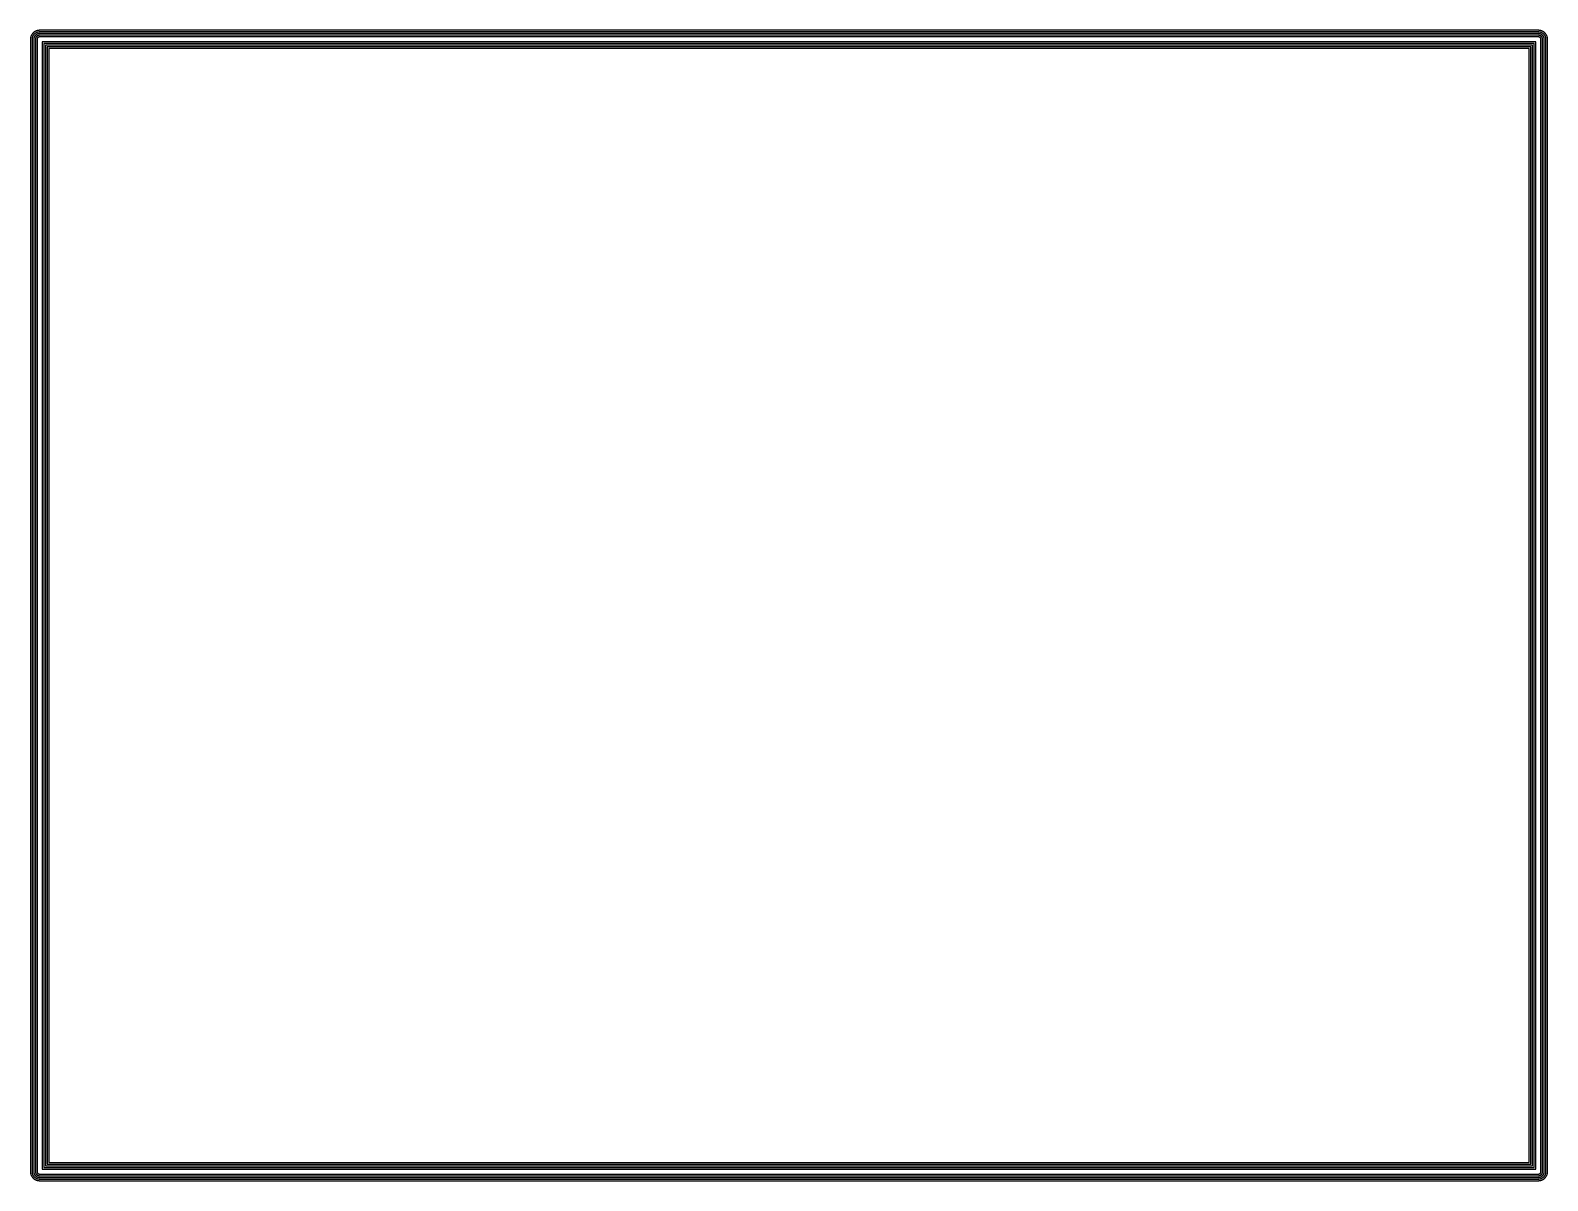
# Model space of a CAD drawing. Header units: metres. Extents: x -0.2 to 45.3, y -0.2 to 34.3.
import ezdxf

# ---------------------------------------------------------------- set-up
doc = ezdxf.new("R2010")
doc.units = ezdxf.units.M

msp = doc.modelspace()

# ---------------------------------------------------------------- linework, layer by layer
for points in [[(-0.25, 0.013), (-0.25, 0.01), (-0.249, 0.004), (-0.249, -0.002), (-0.248, -0.008), (-0.247, -0.014), (-0.247, -0.017), (-0.246, -0.023), (-0.245, -0.029), (-0.243, -0.035), (-0.242, -0.041), (-0.241, -0.043), (-0.24, -0.049), (-0.238, -0.055), (-0.236, -0.061), (-0.234, -0.066), (-0.233, -0.069), (-0.231, -0.075), (-0.229, -0.08), (-0.227, -0.086), (-0.224, -0.091), (-0.223, -0.094), (-0.22, -0.099), (-0.218, -0.105), (-0.215, -0.11), (-0.211, -0.115), (-0.21, -0.117), (-0.207, -0.123), (-0.204, -0.128), (-0.2, -0.133), (-0.197, -0.138), (-0.195, -0.14), (-0.191, -0.145), (-0.188, -0.149), (-0.184, -0.154), (-0.18, -0.159), (-0.178, -0.161), (-0.174, -0.165), (-0.169, -0.169), (-0.165, -0.174), (-0.161, -0.178), (-0.159, -0.18), (-0.154, -0.184), (-0.149, -0.188), (-0.145, -0.191), (-0.14, -0.195), (-0.138, -0.197), (-0.133, -0.2), (-0.128, -0.204), (-0.123, -0.207), (-0.117, -0.21), (-0.115, -0.211), (-0.11, -0.215), (-0.105, -0.218), (-0.099, -0.22), (-0.094, -0.223), (-0.091, -0.224), (-0.086, -0.227), (-0.08, -0.229), (-0.075, -0.231), (-0.069, -0.233), (-0.066, -0.234), (-0.061, -0.236), (-0.055, -0.238), (-0.049, -0.24), (-0.043, -0.241), (-0.041, -0.242), (-0.035, -0.243), (-0.029, -0.245), (-0.023, -0.246), (-0.017, -0.247), (-0.015, -0.247), (-0.014, -0.247), (-0.008, -0.248), (-0.002, -0.249), (0.004, -0.249), (0.01, -0.25), (0.012, -0.25), (0.013, -0.25), (0.019, -0.25), (0.025, -0.25), (45.025, -0.25), (45.031, -0.25), (45.037, -0.25), (45.04, -0.25), (45.046, -0.249), (45.052, -0.249), (45.058, -0.248), (45.064, -0.247), (45.067, -0.247), (45.073, -0.246), (45.079, -0.245), (45.085, -0.243), (45.091, -0.242), (45.093, -0.241), (45.099, -0.24), (45.105, -0.238), (45.111, -0.236), (45.116, -0.234), (45.119, -0.233), (45.125, -0.231), (45.13, -0.229), (45.136, -0.227), (45.141, -0.224), (45.144, -0.223), (45.149, -0.22), (45.155, -0.218), (45.16, -0.215), (45.165, -0.211), (45.167, -0.21), (45.173, -0.207), (45.178, -0.204), (45.183, -0.2), (45.188, -0.197), (45.19, -0.195), (45.195, -0.191), (45.199, -0.188), (45.204, -0.184), (45.209, -0.18), (45.211, -0.178), (45.215, -0.174), (45.219, -0.169), (45.224, -0.165), (45.228, -0.161), (45.23, -0.159), (45.234, -0.154), (45.238, -0.149), (45.241, -0.145), (45.245, -0.14), (45.247, -0.138), (45.25, -0.133), (45.254, -0.128), (45.257, -0.123), (45.26, -0.117), (45.262, -0.115), (45.265, -0.11), (45.268, -0.105), (45.27, -0.099), (45.273, -0.094), (45.274, -0.091), (45.277, -0.086), (45.279, -0.08), (45.281, -0.075), (45.284, -0.069), (45.284, -0.066), (45.286, -0.061), (45.288, -0.055), (45.29, -0.049), (45.291, -0.043), (45.292, -0.041), (45.293, -0.035), (45.295, -0.029), (45.296, -0.023), (45.297, -0.017), (45.297, -0.014), (45.298, -0.008), (45.299, -0.002), (45.299, 0.004), (45.3, 0.01), (45.3, 0.013), (45.3, 0.019), (45.3, 0.025), (45.3, 34.025), (45.3, 34.031), (45.3, 34.037), (45.3, 34.04), (45.299, 34.046), (45.299, 34.052), (45.298, 34.058), (45.297, 34.064), (45.297, 34.067), (45.296, 34.073), (45.295, 34.079), (45.293, 34.085), (45.292, 34.091), (45.291, 34.093), (45.29, 34.099), (45.288, 34.105), (45.286, 34.111), (45.284, 34.116), (45.284, 34.119), (45.281, 34.125), (45.279, 34.13), (45.277, 34.136), (45.274, 34.141), (45.273, 34.144), (45.27, 34.149), (45.268, 34.155), (45.265, 34.16), (45.262, 34.165), (45.26, 34.167), (45.257, 34.173), (45.254, 34.178), (45.25, 34.183), (45.247, 34.188), (45.245, 34.19), (45.241, 34.195), (45.238, 34.199), (45.234, 34.204), (45.23, 34.209), (45.228, 34.211), (45.224, 34.215), (45.219, 34.219), (45.215, 34.224), (45.211, 34.228), (45.209, 34.23), (45.204, 34.234), (45.199, 34.238), (45.195, 34.241), (45.19, 34.245), (45.188, 34.247), (45.183, 34.25), (45.178, 34.254), (45.173, 34.257), (45.167, 34.26), (45.165, 34.262), (45.16, 34.265), (45.155, 34.268), (45.149, 34.27), (45.144, 34.273), (45.141, 34.274), (45.136, 34.277), (45.13, 34.279), (45.125, 34.281), (45.119, 34.284), (45.116, 34.284), (45.111, 34.286), (45.105, 34.288), (45.099, 34.29), (45.093, 34.291), (45.091, 34.292), (45.085, 34.293), (45.079, 34.295), (45.073, 34.296), (45.067, 34.297), (45.064, 34.297), (45.058, 34.298), (45.052, 34.299), (45.046, 34.299), (45.04, 34.3), (45.037, 34.3), (45.031, 34.3), (45.025, 34.3), (0.025, 34.3), (0.019, 34.3), (0.013, 34.3), (0.01, 34.3), (0.004, 34.299), (-0.002, 34.299), (-0.008, 34.298), (-0.014, 34.297), (-0.017, 34.297), (-0.023, 34.296), (-0.029, 34.295), (-0.035, 34.293), (-0.041, 34.292), (-0.043, 34.291), (-0.049, 34.29), (-0.055, 34.288), (-0.061, 34.286), (-0.066, 34.284), (-0.069, 34.284), (-0.075, 34.281), (-0.08, 34.279), (-0.086, 34.277), (-0.091, 34.274), (-0.094, 34.273), (-0.099, 34.27), (-0.105, 34.268), (-0.11, 34.265), (-0.115, 34.262), (-0.117, 34.26), (-0.123, 34.257), (-0.128, 34.254), (-0.133, 34.25), (-0.138, 34.247), (-0.14, 34.245), (-0.145, 34.241), (-0.149, 34.238), (-0.154, 34.234), (-0.159, 34.23), (-0.161, 34.228), (-0.165, 34.224), (-0.169, 34.219), (-0.174, 34.215), (-0.178, 34.211), (-0.18, 34.209), (-0.184, 34.204), (-0.188, 34.199), (-0.191, 34.195), (-0.195, 34.19), (-0.197, 34.188), (-0.2, 34.183), (-0.204, 34.178), (-0.207, 34.173), (-0.21, 34.167), (-0.211, 34.165), (-0.215, 34.16), (-0.218, 34.155), (-0.22, 34.149), (-0.223, 34.144), (-0.224, 34.141), (-0.227, 34.136), (-0.229, 34.13), (-0.231, 34.125), (-0.233, 34.119), (-0.234, 34.116), (-0.236, 34.111), (-0.238, 34.105), (-0.24, 34.099), (-0.241, 34.093), (-0.242, 34.091), (-0.243, 34.085), (-0.245, 34.079), (-0.246, 34.073), (-0.247, 34.067), (-0.247, 34.064), (-0.248, 34.058), (-0.249, 34.052), (-0.249, 34.046), (-0.25, 34.04), (-0.25, 34.037), (-0.25, 34.031), (-0.25, 34.025), (-0.25, 0.025), (-0.25, 0.019), (-0.25, 0.013)], [(-0.2, 0.015), (-0.2, 0.013), (-0.199, 0.008), (-0.199, 0.003), (-0.198, -0.002), (-0.198, -0.007), (-0.197, -0.009), (-0.197, -0.014), (-0.196, -0.019), (-0.195, -0.024), (-0.194, -0.028), (-0.193, -0.031), (-0.192, -0.036), (-0.19, -0.04), (-0.189, -0.045), (-0.187, -0.05), (-0.186, -0.052), (-0.185, -0.057), (-0.183, -0.061), (-0.181, -0.066), (-0.179, -0.07), (-0.178, -0.072), (-0.176, -0.077), (-0.173, -0.081), (-0.171, -0.085), (-0.169, -0.09), (-0.167, -0.092), (-0.165, -0.096), (-0.162, -0.1), (-0.159, -0.104), (-0.156, -0.108), (-0.155, -0.11), (-0.152, -0.114), (-0.149, -0.118), (-0.146, -0.121), (-0.143, -0.125), (-0.141, -0.127), (-0.138, -0.131), (-0.134, -0.134), (-0.131, -0.138), (-0.127, -0.141), (-0.125, -0.143), (-0.121, -0.146), (-0.118, -0.149), (-0.114, -0.152), (-0.11, -0.155), (-0.108, -0.156), (-0.104, -0.159), (-0.1, -0.162), (-0.096, -0.165), (-0.092, -0.167), (-0.09, -0.169), (-0.085, -0.171), (-0.081, -0.173), (-0.077, -0.176), (-0.072, -0.178), (-0.07, -0.179), (-0.066, -0.181), (-0.061, -0.183), (-0.057, -0.185), (-0.052, -0.186), (-0.05, -0.187), (-0.045, -0.189), (-0.04, -0.19), (-0.036, -0.192), (-0.031, -0.193), (-0.028, -0.194), (-0.024, -0.195), (-0.019, -0.196), (-0.014, -0.197), (-0.009, -0.197), (-0.008, -0.198), (-0.007, -0.198), (-0.002, -0.198), (0.003, -0.199), (0.008, -0.199), (0.013, -0.2), (0.015, -0.2), (0.015, -0.2), (0.02, -0.2), (0.025, -0.2), (45.025, -0.2), (45.03, -0.2), (45.035, -0.2), (45.037, -0.2), (45.042, -0.199), (45.047, -0.199), (45.052, -0.198), (45.057, -0.198), (45.059, -0.197), (45.064, -0.197), (45.069, -0.196), (45.074, -0.195), (45.078, -0.194), (45.081, -0.193), (45.086, -0.192), (45.09, -0.19), (45.095, -0.189), (45.1, -0.187), (45.102, -0.186), (45.107, -0.185), (45.111, -0.183), (45.116, -0.181), (45.12, -0.179), (45.122, -0.178), (45.127, -0.176), (45.131, -0.173), (45.135, -0.171), (45.14, -0.169), (45.142, -0.167), (45.146, -0.165), (45.15, -0.162), (45.154, -0.159), (45.158, -0.156), (45.16, -0.155), (45.164, -0.152), (45.168, -0.149), (45.172, -0.146), (45.175, -0.143), (45.177, -0.141), (45.181, -0.138), (45.184, -0.134), (45.188, -0.131), (45.191, -0.127), (45.193, -0.125), (45.196, -0.121), (45.199, -0.118), (45.202, -0.114), (45.205, -0.11), (45.206, -0.108), (45.209, -0.104), (45.212, -0.1), (45.215, -0.096), (45.217, -0.092), (45.219, -0.09), (45.221, -0.085), (45.223, -0.081), (45.226, -0.077), (45.228, -0.072), (45.229, -0.07), (45.231, -0.066), (45.233, -0.061), (45.235, -0.057), (45.236, -0.052), (45.237, -0.05), (45.239, -0.045), (45.24, -0.04), (45.242, -0.036), (45.243, -0.031), (45.244, -0.028), (45.245, -0.024), (45.246, -0.019), (45.247, -0.014), (45.247, -0.009), (45.248, -0.007), (45.248, -0.002), (45.249, 0.003), (45.249, 0.008), (45.25, 0.013), (45.25, 0.015), (45.25, 0.02), (45.25, 0.025), (45.25, 34.025), (45.25, 34.03), (45.25, 34.035), (45.25, 34.037), (45.249, 34.042), (45.249, 34.047), (45.248, 34.052), (45.248, 34.057), (45.247, 34.059), (45.247, 34.064), (45.246, 34.069), (45.245, 34.074), (45.244, 34.078), (45.243, 34.081), (45.242, 34.086), (45.24, 34.09), (45.239, 34.095), (45.237, 34.1), (45.236, 34.102), (45.235, 34.107), (45.233, 34.111), (45.231, 34.116), (45.229, 34.12), (45.228, 34.122), (45.226, 34.127), (45.223, 34.131), (45.221, 34.135), (45.219, 34.14), (45.217, 34.142), (45.215, 34.146), (45.212, 34.15), (45.209, 34.154), (45.206, 34.158), (45.205, 34.16), (45.202, 34.164), (45.199, 34.168), (45.196, 34.172), (45.193, 34.175), (45.191, 34.177), (45.188, 34.181), (45.184, 34.184), (45.181, 34.188), (45.177, 34.191), (45.175, 34.193), (45.172, 34.196), (45.168, 34.199), (45.164, 34.202), (45.16, 34.205), (45.158, 34.206), (45.154, 34.209), (45.15, 34.212), (45.146, 34.215), (45.142, 34.217), (45.14, 34.219), (45.135, 34.221), (45.131, 34.223), (45.127, 34.226), (45.122, 34.228), (45.12, 34.229), (45.116, 34.231), (45.111, 34.233), (45.107, 34.235), (45.102, 34.236), (45.1, 34.237), (45.095, 34.239), (45.09, 34.24), (45.086, 34.242), (45.081, 34.243), (45.078, 34.244), (45.074, 34.245), (45.069, 34.246), (45.064, 34.247), (45.059, 34.247), (45.057, 34.248), (45.052, 34.248), (45.047, 34.249), (45.042, 34.249), (45.037, 34.25), (45.035, 34.25), (45.03, 34.25), (45.025, 34.25), (0.025, 34.25), (0.02, 34.25), (0.015, 34.25), (0.013, 34.25), (0.008, 34.249), (0.003, 34.249), (-0.002, 34.248), (-0.007, 34.248), (-0.009, 34.247), (-0.014, 34.247), (-0.019, 34.246), (-0.024, 34.245), (-0.028, 34.244), (-0.031, 34.243), (-0.036, 34.242), (-0.04, 34.24), (-0.045, 34.239), (-0.05, 34.237), (-0.052, 34.236), (-0.057, 34.235), (-0.061, 34.233), (-0.066, 34.231), (-0.07, 34.229), (-0.072, 34.228), (-0.077, 34.226), (-0.081, 34.223), (-0.085, 34.221), (-0.09, 34.219), (-0.092, 34.217), (-0.096, 34.215), (-0.1, 34.212), (-0.104, 34.209), (-0.108, 34.206), (-0.11, 34.205), (-0.114, 34.202), (-0.118, 34.199), (-0.121, 34.196), (-0.125, 34.193), (-0.127, 34.191), (-0.131, 34.188), (-0.134, 34.184), (-0.138, 34.181), (-0.141, 34.177), (-0.143, 34.175), (-0.146, 34.172), (-0.149, 34.168), (-0.152, 34.164), (-0.155, 34.16), (-0.156, 34.158), (-0.159, 34.154), (-0.162, 34.15), (-0.165, 34.146), (-0.167, 34.142), (-0.169, 34.14), (-0.171, 34.135), (-0.173, 34.131), (-0.176, 34.127), (-0.178, 34.122), (-0.179, 34.12), (-0.181, 34.116), (-0.183, 34.111), (-0.185, 34.107), (-0.186, 34.102), (-0.187, 34.1), (-0.189, 34.095), (-0.19, 34.09), (-0.192, 34.086), (-0.193, 34.081), (-0.194, 34.078), (-0.195, 34.074), (-0.196, 34.069), (-0.197, 34.064), (-0.197, 34.059), (-0.198, 34.057), (-0.198, 34.052), (-0.199, 34.047), (-0.199, 34.042), (-0.2, 34.037), (-0.2, 34.035), (-0.2, 34.03), (-0.2, 34.025), (-0.2, 0.025), (-0.2, 0.02), (-0.2, 0.015)], [(-0.15, 0.018), (-0.15, 0.015), (-0.149, 0.012), (-0.149, 0.008), (-0.149, 0.004), (-0.148, 0.001), (-0.148, -0.002), (-0.147, -0.006), (-0.147, -0.009), (-0.146, -0.013), (-0.145, -0.016), (-0.144, -0.019), (-0.143, -0.022), (-0.142, -0.026), (-0.141, -0.029), (-0.14, -0.033), (-0.139, -0.035), (-0.138, -0.039), (-0.137, -0.042), (-0.135, -0.045), (-0.134, -0.049), (-0.133, -0.051), (-0.131, -0.054), (-0.129, -0.057), (-0.128, -0.061), (-0.126, -0.064), (-0.124, -0.066), (-0.123, -0.069), (-0.121, -0.072), (-0.118, -0.075), (-0.116, -0.078), (-0.115, -0.08), (-0.113, -0.083), (-0.11, -0.086), (-0.108, -0.089), (-0.105, -0.092), (-0.104, -0.093), (-0.101, -0.096), (-0.099, -0.099), (-0.096, -0.101), (-0.093, -0.104), (-0.092, -0.105), (-0.089, -0.108), (-0.086, -0.11), (-0.083, -0.113), (-0.08, -0.115), (-0.078, -0.116), (-0.075, -0.118), (-0.072, -0.121), (-0.069, -0.123), (-0.066, -0.124), (-0.064, -0.126), (-0.061, -0.128), (-0.057, -0.129), (-0.054, -0.131), (-0.051, -0.133), (-0.049, -0.134), (-0.045, -0.135), (-0.042, -0.137), (-0.039, -0.138), (-0.035, -0.139), (-0.033, -0.14), (-0.029, -0.141), (-0.026, -0.142), (-0.022, -0.143), (-0.019, -0.144), (-0.016, -0.145), (-0.013, -0.146), (-0.009, -0.147), (-0.006, -0.147), (-0.002, -0.148), (0, -0.148), (0.001, -0.148), (0.004, -0.149), (0.008, -0.149), (0.012, -0.149), (0.015, -0.15), (0.017, -0.15), (0.018, -0.15), (0.021, -0.15), (0.025, -0.15), (45.025, -0.15), (45.029, -0.15), (45.032, -0.15), (45.035, -0.15), (45.038, -0.149), (45.042, -0.149), (45.046, -0.149), (45.049, -0.148), (45.052, -0.148), (45.056, -0.147), (45.059, -0.147), (45.063, -0.146), (45.066, -0.145), (45.069, -0.144), (45.072, -0.143), (45.076, -0.142), (45.079, -0.141), (45.083, -0.14), (45.085, -0.139), (45.089, -0.138), (45.092, -0.137), (45.095, -0.135), (45.099, -0.134), (45.101, -0.133), (45.104, -0.131), (45.108, -0.129), (45.111, -0.128), (45.114, -0.126), (45.116, -0.124), (45.119, -0.123), (45.122, -0.121), (45.125, -0.118), (45.128, -0.116), (45.13, -0.115), (45.133, -0.113), (45.136, -0.11), (45.139, -0.108), (45.142, -0.105), (45.143, -0.104), (45.146, -0.101), (45.149, -0.099), (45.151, -0.096), (45.154, -0.093), (45.155, -0.092), (45.158, -0.089), (45.16, -0.086), (45.163, -0.083), (45.165, -0.08), (45.166, -0.078), (45.168, -0.075), (45.171, -0.072), (45.173, -0.069), (45.174, -0.066), (45.176, -0.064), (45.178, -0.061), (45.179, -0.057), (45.181, -0.054), (45.183, -0.051), (45.184, -0.049), (45.185, -0.045), (45.187, -0.042), (45.188, -0.039), (45.189, -0.035), (45.19, -0.033), (45.191, -0.029), (45.192, -0.026), (45.194, -0.022), (45.194, -0.019), (45.195, -0.016), (45.196, -0.013), (45.197, -0.009), (45.197, -0.006), (45.198, -0.002), (45.198, 0.001), (45.199, 0.004), (45.199, 0.008), (45.199, 0.012), (45.2, 0.015), (45.2, 0.018), (45.2, 0.021), (45.2, 0.025), (45.2, 34.025), (45.2, 34.029), (45.2, 34.032), (45.2, 34.035), (45.199, 34.038), (45.199, 34.042), (45.199, 34.046), (45.198, 34.049), (45.198, 34.052), (45.197, 34.056), (45.197, 34.059), (45.196, 34.063), (45.195, 34.066), (45.194, 34.069), (45.194, 34.072), (45.192, 34.076), (45.191, 34.079), (45.19, 34.083), (45.189, 34.085), (45.188, 34.089), (45.187, 34.092), (45.185, 34.095), (45.184, 34.099), (45.183, 34.101), (45.181, 34.104), (45.179, 34.108), (45.178, 34.111), (45.176, 34.114), (45.174, 34.116), (45.173, 34.119), (45.171, 34.122), (45.168, 34.125), (45.166, 34.128), (45.165, 34.13), (45.163, 34.133), (45.16, 34.136), (45.158, 34.139), (45.155, 34.142), (45.154, 34.143), (45.151, 34.146), (45.149, 34.149), (45.146, 34.151), (45.143, 34.154), (45.142, 34.155), (45.139, 34.158), (45.136, 34.16), (45.133, 34.163), (45.13, 34.165), (45.128, 34.166), (45.125, 34.168), (45.122, 34.171), (45.119, 34.173), (45.116, 34.174), (45.114, 34.176), (45.111, 34.178), (45.108, 34.179), (45.104, 34.181), (45.101, 34.183), (45.099, 34.184), (45.095, 34.185), (45.092, 34.187), (45.089, 34.188), (45.085, 34.189), (45.083, 34.19), (45.079, 34.191), (45.076, 34.192), (45.072, 34.194), (45.069, 34.194), (45.066, 34.195), (45.063, 34.196), (45.059, 34.197), (45.056, 34.197), (45.052, 34.198), (45.049, 34.198), (45.046, 34.199), (45.042, 34.199), (45.038, 34.199), (45.035, 34.2), (45.032, 34.2), (45.029, 34.2), (45.025, 34.2), (0.025, 34.2), (0.021, 34.2), (0.018, 34.2), (0.015, 34.2), (0.012, 34.199), (0.008, 34.199), (0.004, 34.199), (0.001, 34.198), (-0.002, 34.198), (-0.006, 34.197), (-0.009, 34.197), (-0.013, 34.196), (-0.016, 34.195), (-0.019, 34.194), (-0.022, 34.194), (-0.026, 34.192), (-0.029, 34.191), (-0.033, 34.19), (-0.035, 34.189), (-0.039, 34.188), (-0.042, 34.187), (-0.045, 34.185), (-0.049, 34.184), (-0.051, 34.183), (-0.054, 34.181), (-0.057, 34.179), (-0.061, 34.178), (-0.064, 34.176), (-0.066, 34.174), (-0.069, 34.173), (-0.072, 34.171), (-0.075, 34.168), (-0.078, 34.166), (-0.08, 34.165), (-0.083, 34.163), (-0.086, 34.16), (-0.089, 34.158), (-0.092, 34.155), (-0.093, 34.154), (-0.096, 34.151), (-0.099, 34.149), (-0.101, 34.146), (-0.104, 34.143), (-0.105, 34.142), (-0.108, 34.139), (-0.11, 34.136), (-0.113, 34.133), (-0.115, 34.13), (-0.116, 34.128), (-0.118, 34.125), (-0.121, 34.122), (-0.123, 34.119), (-0.124, 34.116), (-0.126, 34.114), (-0.128, 34.111), (-0.129, 34.108), (-0.131, 34.104), (-0.133, 34.101), (-0.134, 34.099), (-0.135, 34.095), (-0.137, 34.092), (-0.138, 34.089), (-0.139, 34.085), (-0.14, 34.083), (-0.141, 34.079), (-0.142, 34.076), (-0.143, 34.072), (-0.144, 34.069), (-0.145, 34.066), (-0.146, 34.063), (-0.147, 34.059), (-0.147, 34.056), (-0.148, 34.052), (-0.148, 34.049), (-0.149, 34.046), (-0.149, 34.042), (-0.149, 34.038), (-0.15, 34.035), (-0.15, 34.032), (-0.15, 34.029), (-0.15, 34.025), (-0.15, 0.025), (-0.15, 0.021), (-0.15, 0.018)], [(-0.1, 0.02), (-0.1, 0.018), (-0.1, 0.015), (-0.099, 0.013), (-0.099, 0.01), (-0.099, 0.008), (-0.098, 0.005), (-0.098, 0.003), (-0.098, 0.001), (-0.097, -0.002), (-0.097, -0.004), (-0.096, -0.007), (-0.095, -0.009), (-0.095, -0.011), (-0.094, -0.014), (-0.093, -0.016), (-0.092, -0.018), (-0.091, -0.021), (-0.09, -0.023), (-0.09, -0.025), (-0.088, -0.027), (-0.087, -0.03), (-0.086, -0.032), (-0.085, -0.034), (-0.084, -0.036), (-0.083, -0.038), (-0.082, -0.04), (-0.08, -0.042), (-0.079, -0.044), (-0.078, -0.046), (-0.076, -0.048), (-0.075, -0.05), (-0.073, -0.052), (-0.072, -0.054), (-0.07, -0.056), (-0.068, -0.058), (-0.067, -0.06), (-0.065, -0.062), (-0.063, -0.063), (-0.062, -0.065), (-0.06, -0.067), (-0.058, -0.068), (-0.056, -0.07), (-0.054, -0.072), (-0.052, -0.073), (-0.05, -0.075), (-0.048, -0.076), (-0.046, -0.078), (-0.044, -0.079), (-0.042, -0.08), (-0.04, -0.082), (-0.038, -0.083), (-0.036, -0.084), (-0.034, -0.085), (-0.032, -0.086), (-0.03, -0.087), (-0.027, -0.088), (-0.025, -0.09), (-0.023, -0.09), (-0.021, -0.091), (-0.018, -0.092), (-0.016, -0.093), (-0.014, -0.094), (-0.011, -0.095), (-0.009, -0.095), (-0.007, -0.096), (-0.004, -0.097), (-0.002, -0.097), (0.001, -0.098), (0.003, -0.098), (0.005, -0.098), (0.007, -0.099), (0.008, -0.099), (0.01, -0.099), (0.013, -0.099), (0.015, -0.1), (0.018, -0.1), (0.02, -0.1), (0.02, -0.1), (0.023, -0.1), (0.025, -0.1), (45.025, -0.1), (45.027, -0.1), (45.03, -0.1), (45.032, -0.1), (45.035, -0.1), (45.037, -0.099), (45.04, -0.099), (45.042, -0.099), (45.045, -0.098), (45.047, -0.098), (45.049, -0.098), (45.052, -0.097), (45.054, -0.097), (45.057, -0.096), (45.059, -0.095), (45.061, -0.095), (45.064, -0.094), (45.066, -0.093), (45.068, -0.092), (45.071, -0.091), (45.073, -0.09), (45.075, -0.09), (45.077, -0.088), (45.08, -0.087), (45.082, -0.086), (45.084, -0.085), (45.086, -0.084), (45.088, -0.083), (45.09, -0.082), (45.092, -0.08), (45.094, -0.079), (45.096, -0.078), (45.098, -0.076), (45.1, -0.075), (45.102, -0.073), (45.104, -0.072), (45.106, -0.07), (45.108, -0.068), (45.11, -0.067), (45.112, -0.065), (45.113, -0.063), (45.115, -0.062), (45.117, -0.06), (45.118, -0.058), (45.12, -0.056), (45.122, -0.054), (45.123, -0.052), (45.125, -0.05), (45.126, -0.048), (45.128, -0.046), (45.129, -0.044), (45.13, -0.042), (45.132, -0.04), (45.133, -0.038), (45.134, -0.036), (45.135, -0.034), (45.136, -0.032), (45.137, -0.03), (45.139, -0.027), (45.14, -0.025), (45.141, -0.023), (45.141, -0.021), (45.142, -0.018), (45.143, -0.016), (45.144, -0.014), (45.145, -0.011), (45.145, -0.009), (45.146, -0.007), (45.147, -0.004), (45.147, -0.002), (45.148, 0.001), (45.148, 0.003), (45.148, 0.005), (45.149, 0.008), (45.149, 0.01), (45.149, 0.013), (45.15, 0.015), (45.15, 0.018), (45.15, 0.02), (45.15, 0.023), (45.15, 0.025), (45.15, 34.025), (45.15, 34.027), (45.15, 34.03), (45.15, 34.032), (45.15, 34.035), (45.149, 34.037), (45.149, 34.04), (45.149, 34.042), (45.148, 34.045), (45.148, 34.047), (45.148, 34.049), (45.147, 34.052), (45.147, 34.054), (45.146, 34.057), (45.145, 34.059), (45.145, 34.061), (45.144, 34.064), (45.143, 34.066), (45.142, 34.068), (45.141, 34.071), (45.141, 34.073), (45.14, 34.075), (45.139, 34.077), (45.137, 34.08), (45.136, 34.082), (45.135, 34.084), (45.134, 34.086), (45.133, 34.088), (45.132, 34.09), (45.13, 34.092), (45.129, 34.094), (45.128, 34.096), (45.126, 34.098), (45.125, 34.1), (45.123, 34.102), (45.122, 34.104), (45.12, 34.106), (45.118, 34.108), (45.117, 34.11), (45.115, 34.112), (45.113, 34.113), (45.112, 34.115), (45.11, 34.117), (45.108, 34.118), (45.106, 34.12), (45.104, 34.122), (45.102, 34.123), (45.1, 34.125), (45.098, 34.126), (45.096, 34.128), (45.094, 34.129), (45.092, 34.13), (45.09, 34.132), (45.088, 34.133), (45.086, 34.134), (45.084, 34.135), (45.082, 34.136), (45.08, 34.137), (45.077, 34.139), (45.075, 34.14), (45.073, 34.141), (45.071, 34.141), (45.068, 34.142), (45.066, 34.143), (45.064, 34.144), (45.061, 34.145), (45.059, 34.145), (45.057, 34.146), (45.054, 34.147), (45.052, 34.147), (45.049, 34.148), (45.047, 34.148), (45.045, 34.148), (45.042, 34.149), (45.04, 34.149), (45.037, 34.149), (45.035, 34.15), (45.032, 34.15), (45.03, 34.15), (45.027, 34.15), (45.025, 34.15), (0.025, 34.15), (0.023, 34.15), (0.02, 34.15), (0.018, 34.15), (0.015, 34.15), (0.013, 34.149), (0.01, 34.149), (0.008, 34.149), (0.005, 34.148), (0.003, 34.148), (0.001, 34.148), (-0.002, 34.147), (-0.004, 34.147), (-0.007, 34.146), (-0.009, 34.145), (-0.011, 34.145), (-0.014, 34.144), (-0.016, 34.143), (-0.018, 34.142), (-0.021, 34.141), (-0.023, 34.141), (-0.025, 34.14), (-0.027, 34.139), (-0.03, 34.137), (-0.032, 34.136), (-0.034, 34.135), (-0.036, 34.134), (-0.038, 34.133), (-0.04, 34.132), (-0.042, 34.13), (-0.044, 34.129), (-0.046, 34.128), (-0.048, 34.126), (-0.05, 34.125), (-0.052, 34.123), (-0.054, 34.122), (-0.056, 34.12), (-0.058, 34.118), (-0.06, 34.117), (-0.062, 34.115), (-0.063, 34.113), (-0.065, 34.112), (-0.067, 34.11), (-0.068, 34.108), (-0.07, 34.106), (-0.072, 34.104), (-0.073, 34.102), (-0.075, 34.1), (-0.076, 34.098), (-0.078, 34.096), (-0.079, 34.094), (-0.08, 34.092), (-0.082, 34.09), (-0.083, 34.088), (-0.084, 34.086), (-0.085, 34.084), (-0.086, 34.082), (-0.087, 34.08), (-0.088, 34.077), (-0.09, 34.075), (-0.09, 34.073), (-0.091, 34.071), (-0.092, 34.068), (-0.093, 34.066), (-0.094, 34.064), (-0.095, 34.061), (-0.095, 34.059), (-0.096, 34.057), (-0.097, 34.054), (-0.097, 34.052), (-0.098, 34.049), (-0.098, 34.047), (-0.098, 34.045), (-0.099, 34.042), (-0.099, 34.04), (-0.099, 34.037), (-0.1, 34.035), (-0.1, 34.032), (-0.1, 34.03), (-0.1, 34.027), (-0.1, 34.025), (-0.1, 0.025), (-0.1, 0.023), (-0.1, 0.02)], [(-0.05, 0.023), (-0.05, 0.02), (-0.05, 0.019), (-0.05, 0.018), (-0.05, 0.016), (-0.049, 0.015), (-0.049, 0.013), (-0.049, 0.012), (-0.049, 0.01), (-0.048, 0.009), (-0.048, 0.008), (-0.047, 0.006), (-0.047, 0.004), (-0.047, 0.003), (-0.046, 0.002), (-0.046, 0.001), (-0.045, -0.001), (-0.045, -0.003), (-0.044, -0.004), (-0.044, -0.005), (-0.043, -0.006), (-0.042, -0.008), (-0.042, -0.009), (-0.041, -0.01), (-0.041, -0.011), (-0.04, -0.012), (-0.039, -0.015), (-0.038, -0.016), (-0.037, -0.017), (-0.037, -0.018), (-0.036, -0.019), (-0.034, -0.021), (-0.034, -0.022), (-0.033, -0.023), (-0.032, -0.024), (-0.031, -0.024), (-0.03, -0.026), (-0.029, -0.027), (-0.028, -0.028), (-0.027, -0.029), (-0.026, -0.03), (-0.024, -0.031), (-0.024, -0.032), (-0.023, -0.033), (-0.022, -0.034), (-0.021, -0.034), (-0.019, -0.036), (-0.018, -0.037), (-0.017, -0.037), (-0.016, -0.038), (-0.015, -0.039), (-0.012, -0.04), (-0.011, -0.041), (-0.01, -0.041), (-0.009, -0.042), (-0.008, -0.042), (-0.006, -0.043), (-0.005, -0.044), (-0.004, -0.044), (-0.003, -0.045), (-0.001, -0.045), (0.001, -0.046), (0.002, -0.046), (0.003, -0.047), (0.004, -0.047), (0.006, -0.047), (0.008, -0.048), (0.009, -0.048), (0.01, -0.049), (0.012, -0.049), (0.013, -0.049), (0.014, -0.049), (0.015, -0.049), (0.016, -0.05), (0.018, -0.05), (0.019, -0.05), (0.02, -0.05), (0.022, -0.05), (0.023, -0.05), (0.024, -0.05), (0.025, -0.05), (45.025, -0.05), (45.026, -0.05), (45.027, -0.05), (45.03, -0.05), (45.031, -0.05), (45.032, -0.05), (45.034, -0.05), (45.035, -0.049), (45.037, -0.049), (45.038, -0.049), (45.04, -0.049), (45.041, -0.048), (45.042, -0.048), (45.044, -0.047), (45.046, -0.047), (45.047, -0.047), (45.048, -0.046), (45.049, -0.046), (45.051, -0.045), (45.053, -0.045), (45.054, -0.044), (45.055, -0.044), (45.056, -0.043), (45.058, -0.042), (45.059, -0.042), (45.06, -0.041), (45.061, -0.041), (45.063, -0.04), (45.065, -0.039), (45.066, -0.038), (45.067, -0.037), (45.068, -0.037), (45.069, -0.036), (45.071, -0.034), (45.072, -0.034), (45.073, -0.033), (45.074, -0.032), (45.074, -0.031), (45.076, -0.03), (45.077, -0.029), (45.078, -0.028), (45.079, -0.027), (45.08, -0.026), (45.081, -0.024), (45.082, -0.024), (45.083, -0.023), (45.084, -0.022), (45.085, -0.021), (45.086, -0.019), (45.087, -0.018), (45.087, -0.017), (45.088, -0.016), (45.089, -0.015), (45.09, -0.012), (45.091, -0.011), (45.091, -0.01), (45.092, -0.009), (45.092, -0.008), (45.093, -0.006), (45.094, -0.005), (45.094, -0.004), (45.095, -0.003), (45.095, -0.001), (45.096, 0.001), (45.096, 0.002), (45.097, 0.003), (45.097, 0.004), (45.097, 0.006), (45.098, 0.008), (45.098, 0.009), (45.099, 0.01), (45.099, 0.012), (45.099, 0.013), (45.099, 0.015), (45.1, 0.016), (45.1, 0.018), (45.1, 0.019), (45.1, 0.02), (45.1, 0.023), (45.1, 0.024), (45.1, 0.025), (45.1, 34.025), (45.1, 34.026), (45.1, 34.027), (45.1, 34.03), (45.1, 34.031), (45.1, 34.032), (45.1, 34.034), (45.099, 34.035), (45.099, 34.037), (45.099, 34.038), (45.099, 34.04), (45.098, 34.041), (45.098, 34.042), (45.097, 34.044), (45.097, 34.046), (45.097, 34.047), (45.096, 34.048), (45.096, 34.049), (45.095, 34.051), (45.095, 34.053), (45.094, 34.054), (45.094, 34.055), (45.093, 34.056), (45.092, 34.058), (45.092, 34.059), (45.091, 34.06), (45.091, 34.061), (45.09, 34.063), (45.089, 34.065), (45.088, 34.066), (45.087, 34.067), (45.087, 34.068), (45.086, 34.069), (45.085, 34.071), (45.084, 34.072), (45.083, 34.073), (45.082, 34.074), (45.081, 34.074), (45.08, 34.076), (45.079, 34.077), (45.078, 34.078), (45.077, 34.079), (45.076, 34.08), (45.074, 34.081), (45.074, 34.082), (45.073, 34.083), (45.072, 34.084), (45.071, 34.085), (45.069, 34.086), (45.068, 34.087), (45.067, 34.087), (45.066, 34.088), (45.065, 34.089), (45.063, 34.09), (45.061, 34.091), (45.06, 34.091), (45.059, 34.092), (45.058, 34.092), (45.056, 34.093), (45.055, 34.094), (45.054, 34.094), (45.053, 34.095), (45.051, 34.095), (45.049, 34.096), (45.048, 34.096), (45.047, 34.097), (45.046, 34.097), (45.044, 34.097), (45.042, 34.098), (45.041, 34.098), (45.04, 34.099), (45.038, 34.099), (45.037, 34.099), (45.035, 34.099), (45.034, 34.1), (45.032, 34.1), (45.031, 34.1), (45.03, 34.1), (45.027, 34.1), (45.026, 34.1), (45.025, 34.1), (0.025, 34.1), (0.024, 34.1), (0.023, 34.1), (0.02, 34.1), (0.019, 34.1), (0.018, 34.1), (0.016, 34.1), (0.015, 34.099), (0.013, 34.099), (0.012, 34.099), (0.01, 34.099), (0.009, 34.098), (0.008, 34.098), (0.006, 34.097), (0.004, 34.097), (0.003, 34.097), (0.002, 34.096), (0.001, 34.096), (-0.001, 34.095), (-0.003, 34.095), (-0.004, 34.094), (-0.005, 34.094), (-0.006, 34.093), (-0.008, 34.092), (-0.009, 34.092), (-0.01, 34.091), (-0.011, 34.091), (-0.012, 34.09), (-0.015, 34.089), (-0.016, 34.088), (-0.017, 34.087), (-0.018, 34.087), (-0.019, 34.086), (-0.021, 34.085), (-0.022, 34.084), (-0.023, 34.083), (-0.024, 34.082), (-0.024, 34.081), (-0.026, 34.08), (-0.027, 34.079), (-0.028, 34.078), (-0.029, 34.077), (-0.03, 34.076), (-0.031, 34.074), (-0.032, 34.074), (-0.033, 34.073), (-0.034, 34.072), (-0.034, 34.071), (-0.036, 34.069), (-0.037, 34.068), (-0.037, 34.067), (-0.038, 34.066), (-0.039, 34.065), (-0.04, 34.063), (-0.041, 34.061), (-0.041, 34.06), (-0.042, 34.059), (-0.042, 34.058), (-0.043, 34.056), (-0.044, 34.055), (-0.044, 34.054), (-0.045, 34.053), (-0.045, 34.051), (-0.046, 34.049), (-0.046, 34.048), (-0.047, 34.047), (-0.047, 34.046), (-0.047, 34.044), (-0.048, 34.042), (-0.048, 34.041), (-0.049, 34.04), (-0.049, 34.038), (-0.049, 34.037), (-0.049, 34.035), (-0.05, 34.034), (-0.05, 34.032), (-0.05, 34.031), (-0.05, 34.03), (-0.05, 34.027), (-0.05, 34.026), (-0.05, 34.025), (-0.05, 0.025), (-0.05, 0.024), (-0.05, 0.023)], [(0.1, 0.1), (44.95, 0.1), (44.95, 33.95), (0.1, 33.95), (0.1, 0.1)], [(0.15, 0.15), (44.9, 0.15), (44.9, 33.9), (0.15, 33.9), (0.15, 0.15)], [(0.2, 0.2), (44.85, 0.2), (44.85, 33.85), (0.2, 33.85), (0.2, 0.2)], [(0.25, 0.25), (44.8, 0.25), (44.8, 33.8), (0.25, 33.8), (0.25, 0.25)], [(0.3, 0.3), (44.75, 0.3), (44.75, 33.75), (0.3, 33.75), (0.3, 0.3)]]:
    msp.add_lwpolyline(points)

doc.saveas('drawing.dxf')
